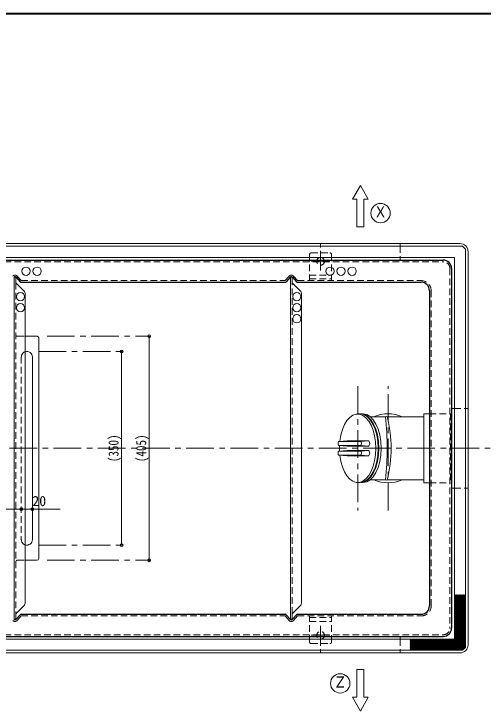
# Model space of a CAD drawing. Units: millimetres at full size, sheet at 1:10; details may follow other scales. Extents: x -2115 to 1935, y -1423 to 1387.
# Drawn here: x -362 to 487, y 127 to 1387 of the extents above; entities that cross this region are included whole.
import ezdxf
from ezdxf.enums import TextEntityAlignment as Align

# ---------------------------------------------------------------- set-up
doc = ezdxf.new("R2010")
doc.units = ezdxf.units.MM
doc.header["$LTSCALE"] = 10
doc.header["$PDMODE"] = 32
doc.header["$PDSIZE"] = 5
doc.linetypes.add('CHAIN1', pattern=[8, 5, -1, 1, -1])
doc.linetypes.add('DASHED1', pattern=[1.8, 1.2, -0.6])
doc.layers.add('0-0____1', color=4, linetype='Continuous', lineweight=9)
doc.styles.add('ＭＳ ゴシック', font='')
doc.styles.get('ＭＳ ゴシック').set_extended_font_data('MS Gothic')

msp = doc.modelspace()

# ---------------------------------------------------------------- linework, layer by layer
at = {"layer": '0-0____1', "color": 1, "lineweight": 40}
msp.add_line((1934.94, 1386.76), (-2115.06, 1386.76), dxfattribs=at)
at = {"layer": '0-0____1'}
for p, q in [((264.94, 1076.76), (250.94, 1051.76)), ((264.94, 1076.76), (278.94, 1051.76)), ((250.94, 1051.76), (258.44, 1051.76)), ((258.44, 1001.76), (258.44, 1051.76)), ((271.44, 1051.76), (278.94, 1051.76)), ((-320.06, 804.26), (-341.56, 804.26)), ((-317.06, 402.26), (-317.06, 801.26)), ((-117.06, 804.26), (-117.06, 399.26)), ((-167.06, 776.76), (-167.06, 426.76)), ((-328.56, 766.76), (-328.56, 436.76)), ((-398.56, 491.76), (-278.56, 491.76)), ((-320.06, 399.26), (-341.56, 399.26)), ((434.94, 317.57), (454.13, 336.76)), ((434.94, 318.98), (452.72, 336.76)), ((434.94, 320.4), (451.3, 336.76)), ((434.94, 321.81), (449.89, 336.76)), ((434.94, 323.22), (448.48, 336.76)), ((434.94, 324.64), (447.06, 336.76)), ((434.94, 326.05), (445.65, 336.76)), ((434.94, 327.47), (444.23, 336.76)), ((434.94, 328.88), (442.82, 336.76)), ((434.94, 330.29), (441.4, 336.76)), ((434.94, 331.71), (439.99, 336.76)), ((434.94, 333.12), (438.58, 336.76)), ((434.94, 334.54), (437.16, 336.76)), ((434.94, 335.95), (435.75, 336.76)), ((434.94, 316.15), (454.94, 336.15)), ((434.94, 314.74), (454.94, 334.74)), ((434.94, 313.32), (454.94, 333.32)), ((434.94, 311.91), (454.94, 331.91)), ((434.94, 310.5), (454.94, 330.5)), ((434.94, 309.08), (454.94, 329.08)), ((434.94, 307.67), (454.94, 327.67)), ((434.94, 306.25), (454.94, 326.25)), ((434.94, 304.84), (454.94, 324.84)), ((434.94, 303.42), (454.94, 323.42)), ((434.94, 302.01), (454.94, 322.01)), ((434.94, 300.6), (454.94, 320.6)), ((434.94, 299.18), (454.94, 319.18)), ((434.94, 297.77), (454.94, 317.77)), ((434.94, 296.35), (454.94, 316.35)), ((434.94, 294.94), (454.94, 314.94)), ((434.94, 293.53), (454.94, 313.53)), ((434.94, 292.11), (454.94, 312.11)), ((434.94, 290.7), (454.94, 310.7)), ((434.94, 289.28), (454.94, 309.28)), ((434.94, 287.87), (454.94, 307.87)), ((434.94, 286.45), (454.94, 306.45)), ((434.94, 285.04), (454.94, 305.04)), ((434.94, 283.63), (454.94, 303.63)), ((434.94, 282.21), (454.94, 302.21)), ((434.94, 280.8), (454.94, 300.8)), ((434.94, 279.38), (454.94, 299.38)), ((434.94, 277.97), (454.94, 297.97)), ((434.94, 276.55), (454.94, 296.55)), ((434.94, 275.14), (454.94, 295.14)), ((434.94, 273.73), (454.94, 293.73)), ((434.94, 272.31), (454.94, 292.31)), ((434.94, 270.9), (454.94, 290.9)), ((434.94, 269.48), (454.94, 289.48)), ((434.94, 268.07), (454.94, 288.07)), ((434.94, 266.66), (454.94, 286.66)), ((434.94, 265.24), (454.94, 285.24)), ((434.94, 263.83), (454.94, 283.83)), ((434.94, 262.41), (454.94, 282.41)), ((434.94, 261), (454.94, 281)), ((434.94, 259.58), (454.94, 279.58)), ((434.94, 258.17), (454.94, 278.17)), ((414.94, 236.76), (454.94, 276.76)), ((416.36, 236.76), (454.94, 275.34)), ((417.77, 236.76), (454.94, 273.93)), ((419.19, 236.76), (454.94, 272.51)), ((420.6, 236.76), (454.94, 271.1)), ((422.01, 236.76), (454.94, 269.68)), ((423.43, 236.76), (454.94, 268.27)), ((424.84, 236.76), (454.94, 266.86)), ((426.26, 236.76), (454.94, 265.44)), ((354.94, 237.57), (374.13, 256.76)), ((354.94, 238.98), (372.72, 256.76)), ((354.94, 240.4), (371.3, 256.76)), ((354.94, 241.81), (369.89, 256.76)), ((354.94, 243.22), (368.48, 256.76)), ((354.94, 244.64), (367.06, 256.76)), ((354.94, 246.05), (365.65, 256.76)), ((354.94, 247.47), (364.23, 256.76)), ((354.94, 248.88), (362.82, 256.76)), ((354.94, 250.29), (361.4, 256.76)), ((354.94, 251.71), (359.99, 256.76)), ((354.94, 253.12), (358.58, 256.76)), ((354.94, 254.54), (357.16, 256.76)), ((354.94, 255.95), (355.75, 256.76)), ((355.55, 236.76), (375.55, 256.76)), ((356.96, 236.76), (376.96, 256.76)), ((358.37, 236.76), (378.37, 256.76)), ((359.79, 236.76), (379.79, 256.76)), ((361.2, 236.76), (381.2, 256.76)), ((362.62, 236.76), (382.62, 256.76)), ((364.03, 236.76), (384.03, 256.76)), ((365.45, 236.76), (385.45, 256.76)), ((366.86, 236.76), (386.86, 256.76)), ((368.27, 236.76), (388.27, 256.76)), ((369.69, 236.76), (389.69, 256.76)), ((371.1, 236.76), (391.1, 256.76)), ((372.52, 236.76), (392.52, 256.76)), ((373.93, 236.76), (393.93, 256.76)), ((375.35, 236.76), (395.35, 256.76)), ((376.76, 236.76), (396.76, 256.76)), ((378.17, 236.76), (398.17, 256.76)), ((379.59, 236.76), (399.59, 256.76)), ((381, 236.76), (401, 256.76)), ((382.42, 236.76), (402.42, 256.76)), ((383.83, 236.76), (403.83, 256.76)), ((385.24, 236.76), (405.24, 256.76)), ((386.66, 236.76), (406.66, 256.76)), ((388.07, 236.76), (408.07, 256.76)), ((389.49, 236.76), (409.49, 256.76)), ((390.9, 236.76), (410.9, 256.76)), ((392.32, 236.76), (412.32, 256.76)), ((393.73, 236.76), (413.73, 256.76)), ((395.14, 236.76), (415.14, 256.76)), ((396.56, 236.76), (416.56, 256.76)), ((397.97, 236.76), (417.97, 256.76)), ((399.39, 236.76), (419.39, 256.76)), ((400.8, 236.76), (420.8, 256.76)), ((402.22, 236.76), (422.22, 256.76)), ((403.63, 236.76), (423.63, 256.76)), ((405.04, 236.76), (425.04, 256.76)), ((406.46, 236.76), (426.46, 256.76)), ((407.87, 236.76), (427.87, 256.76)), ((409.29, 236.76), (429.29, 256.76)), ((410.7, 236.76), (430.7, 256.76)), ((412.11, 236.76), (432.11, 256.76)), ((413.53, 236.76), (433.53, 256.76)), ((427.67, 236.76), (454.94, 264.03)), ((429.09, 236.76), (454.94, 262.61)), ((430.5, 236.76), (454.94, 261.2)), ((431.91, 236.76), (454.94, 259.79)), ((433.33, 236.76), (454.94, 258.37)), ((434.74, 236.76), (454.94, 256.96)), ((436.16, 236.76), (454.94, 255.54)), ((437.57, 236.76), (454.94, 254.13)), ((438.99, 236.76), (454.94, 252.71)), ((440.4, 236.76), (454.94, 251.3)), ((441.81, 236.76), (454.94, 249.89)), ((443.23, 236.76), (454.94, 248.47)), ((444.64, 236.76), (454.94, 247.06)), ((446.06, 236.76), (454.94, 245.64)), ((447.47, 236.76), (454.94, 244.23)), ((448.88, 236.76), (454.94, 242.81)), ((271.44, 201.76), (271.44, 151.76)), ((258.44, 151.76), (250.94, 151.76)), ((264.94, 126.76), (250.94, 151.76)), ((264.94, 126.76), (278.94, 151.76)), ((278.94, 151.76), (271.44, 151.76))]:
    msp.add_line(p, q, dxfattribs=at)
at = {"layer": '0-0____1', "color": 7, "lineweight": 18}
for p, q in [((-1165.06, 971.76), (444.94, 971.76)), ((192.94, 966.76), (192.94, 971.76)), ((336.94, 966.76), (336.94, 971.76)), ((449.94, 966.76), (-1170.06, 966.76)), ((449.94, 966.76), (454.94, 961.76)), ((454.94, 961.76), (454.94, 241.76)), ((-1155.06, 946.76), (434.94, 946.76)), ((192.94, 941.76), (192.94, 946.76)), ((336.94, 941.76), (336.94, 946.76)), ((434.94, 946.76), (434.94, 256.76)), ((459.94, 956.76), (459.94, 246.76)), ((-361.56, 910.76), (-358.56, 910.76)), ((-361.56, 292.76), (-361.56, 910.76)), ((-358.56, 900.76), (-358.56, 910.76)), ((138.44, 910.76), (141.44, 910.76)), ((138.44, 292.76), (138.44, 910.76)), ((141.44, 900.76), (141.44, 910.76)), ((-343.02, 885.22), (-358.56, 900.76)), ((156.98, 885.22), (141.44, 900.76)), ((-341.56, 321.83), (-341.56, 881.69)), ((158.44, 881.69), (158.44, 321.83)), ((434.94, 673.76), (429.94, 673.76)), ((459.94, 673.76), (454.94, 673.76)), ((260.07, 663.76), (264.36, 663.76)), ((265.63, 663.76), (269.87, 663.76)), ((310.28, 658.76), (282.78, 658.76)), ((379.94, 658.76), (313.37, 658.76)), ((379.94, 664.26), (389.94, 664.26)), ((379.94, 664.26), (379.94, 539.26)), ((240.73, 615.26), (226.21, 614.26)), ((226.21, 614.26), (265.1, 614.26)), ((226.21, 606.76), (265.1, 606.76)), ((240.73, 605.76), (226.21, 606.76)), ((240.73, 615.26), (279.41, 615.26)), ((240.73, 605.76), (279.41, 605.76)), ((265.1, 614.26), (279.41, 615.26)), ((279.41, 605.76), (265.1, 606.76)), ((240.73, 597.76), (226.21, 596.76)), ((226.21, 596.76), (265.1, 596.76)), ((240.73, 597.76), (279.41, 597.76)), ((279.41, 597.76), (265.1, 596.76)), ((226.21, 589.26), (265.1, 589.26)), ((240.73, 588.26), (226.21, 589.26)), ((240.73, 588.26), (279.41, 588.26)), ((265.1, 589.26), (279.41, 588.26)), ((310.28, 544.76), (282.78, 544.76)), ((379.94, 544.76), (313.37, 544.76)), ((260.07, 539.76), (264.36, 539.76)), ((265.63, 539.76), (269.87, 539.76)), ((379.94, 539.26), (389.94, 539.26)), ((434.94, 529.76), (429.94, 529.76)), ((459.94, 529.76), (454.94, 529.76)), ((-343.02, 318.3), (-358.56, 302.76)), ((156.98, 318.3), (141.44, 302.76)), ((-358.56, 302.76), (-358.56, 292.76)), ((141.44, 302.76), (141.44, 292.76)), ((-361.56, 292.76), (-358.56, 292.76)), ((138.44, 292.76), (141.44, 292.76)), ((-1155.06, 256.76), (434.94, 256.76)), ((192.94, 256.76), (192.94, 261.76)), ((336.94, 256.76), (336.94, 261.76)), ((449.94, 236.76), (454.94, 241.76)), ((449.94, 236.76), (-1170.06, 236.76)), ((-1165.06, 231.76), (444.94, 231.76)), ((192.94, 231.76), (192.94, 236.76)), ((336.94, 231.76), (336.94, 236.76))]:
    msp.add_line(p, q, dxfattribs=at)
at = {"layer": '0-0____1', "linetype": 'DASHED1'}
for p, q in [((192.94, 946.76), (192.94, 966.76)), ((336.94, 966.76), (336.94, 946.76)), ((172.94, 951.76), (172.94, 904.76)), ((175.94, 954.76), (209.94, 954.76)), ((212.94, 951.76), (212.94, 904.76)), ((172.94, 914.76), (212.94, 914.76)), ((172.94, 907.96), (212.94, 907.96)), ((-358.56, 900.76), (-358.56, 302.76)), ((141.44, 302.76), (141.44, 900.76)), ((-355.56, 804.26), (-341.56, 804.26)), ((-348.56, 766.76), (-348.56, 436.76)), ((434.94, 673.76), (454.94, 673.76)), ((389.94, 539.26), (427.94, 539.26)), ((434.94, 529.76), (454.94, 529.76)), ((-355.56, 399.26), (-341.56, 399.26)), ((172.94, 251.76), (172.94, 298.76)), ((172.94, 295.56), (212.94, 295.56)), ((212.94, 251.76), (212.94, 298.76)), ((172.94, 288.76), (212.94, 288.76)), ((192.94, 256.76), (192.94, 236.76)), ((336.94, 256.76), (336.94, 236.76)), ((175.94, 248.76), (209.94, 248.76))]:
    msp.add_line(p, q, dxfattribs=at)
at = {"layer": '0-0____1', "linetype": 'CHAIN1'}
for p, q in [((192.94, 956.76), (192.94, 922.76)), ((209.94, 939.76), (175.94, 939.76)), ((-302.06, 804.26), (-117.06, 804.26)), ((-317.38, 776.76), (-167.06, 776.76)), ((260.07, 714.26), (260.07, 489.26)), ((314.94, 489.26), (314.94, 714.26)), ((-1330.06, 601.76), (609.94, 601.76)), ((-317.38, 426.76), (-167.06, 426.76)), ((-302.06, 399.26), (-117.06, 399.26)), ((192.94, 246.76), (192.94, 280.76)), ((209.94, 263.76), (175.94, 263.76))]:
    msp.add_line(p, q, dxfattribs=at)
at = {"layer": '0-0____1', "color": 5, "lineweight": 25}
for p, q in [((-1135.06, 941.76), (414.94, 941.76)), ((429.94, 926.76), (429.94, 276.76)), ((-358.18, 910.91), (-350.9, 902.61)), ((138.06, 910.91), (130.78, 902.61)), ((141.82, 910.91), (149.1, 902.61)), ((-349.02, 901.76), (128.9, 901.76)), ((150.98, 901.76), (374.94, 901.76)), ((389.94, 886.76), (389.94, 316.76)), ((-358.18, 292.61), (-350.9, 300.91)), ((-349.02, 301.76), (128.9, 301.76)), ((138.06, 292.61), (130.78, 300.91)), ((141.82, 292.61), (149.1, 300.91)), ((150.98, 301.76), (374.94, 301.76)), ((-1135.06, 261.76), (414.94, 261.76))]:
    msp.add_line(p, q, dxfattribs=at)
at = {"layer": '0-0____1', "color": 7, "linetype": 'DASHED1', "lineweight": 18}
for p, q in [((-1135.06, 938.76), (414.94, 938.76)), ((426.94, 926.76), (426.94, 276.76)), ((-355.93, 912.89), (-348.8, 904.76)), ((135.8, 912.89), (128.68, 904.76)), ((144.07, 912.89), (151.2, 904.76)), ((-348.8, 904.76), (128.68, 904.76)), ((151.2, 904.76), (374.94, 904.76)), ((392.94, 886.76), (392.94, 316.76)), ((-355.93, 290.63), (-348.8, 298.76)), ((-348.8, 298.76), (128.68, 298.76)), ((135.8, 290.63), (128.68, 298.76)), ((144.07, 290.63), (151.2, 298.76)), ((151.2, 298.76), (374.94, 298.76)), ((-1135.06, 264.76), (414.94, 264.76))]:
    msp.add_line(p, q, dxfattribs=at)
at = {"layer": '0-0____1'}
for points in [[(258.44, 1001.76), (271.44, 1001.76), (271.44, 1051.76)], [(271.44, 201.76), (258.44, 201.76), (258.44, 151.76)]]:
    msp.add_lwpolyline(points, dxfattribs=at)
at = {"layer": '0-0____1', "linetype": 'DASHED1'}
msp.add_lwpolyline([(389.94, 664.26), (427.94, 664.26), (427.94, 539.26)], dxfattribs=at)
at = {"layer": '0-0____1', "color": 7, "lineweight": 18}
for centre in [(301.44, 1026.76), (228.44, 176.76)]:
    msp.add_circle(centre, 17.5, dxfattribs=at)
at = {"layer": '0-0____1', "linetype": 'DASHED1'}
for centre in [(192.94, 939.76), (192.94, 263.76)]:
    msp.add_circle(centre, 7, dxfattribs=at)
at = {"layer": '0-0____1'}
for centre in [(-340.06, 921.76), (-320.06, 921.76), (209.94, 921.76), (229.94, 921.76), (249.94, 921.76), (-350.06, 875.76), (149.94, 875.76), (-350.06, 855.76), (149.94, 855.76), (149.94, 835.76)]:
    msp.add_circle(centre, 7.5, dxfattribs=at)
at = {"layer": '0-0____1', "color": 7, "lineweight": 18}
for centre, radius, start, end in [((444.94, 956.76), 15, 0, 90), ((-346.56, 881.69), 5, 0, 45), ((153.44, 881.69), 5, 0, 45), ((311.83, 656.65), 2.62, 53.82892, 126.17108), ((-190.88, 601.76), 504.4, 353.51136, 6.48864), ((89.46, 601.76), 231.05, 345.71769, 14.28231), ((311.83, 546.87), 2.62, 233.82892, 306.17108), ((-346.56, 321.83), 5, 315, 0), ((153.44, 321.83), 5, 315, 0), ((444.94, 246.76), 15, 270, 0)]:
    msp.add_arc(centre, radius, start, end, dxfattribs=at)
at = {"layer": '0-0____1', "linetype": 'DASHED1'}
for centre, radius, start, end in [((175.94, 951.76), 3, 90, 180), ((209.94, 951.76), 3, 0, 90), ((-355.56, 807.26), 3, 180, 270), ((-338.56, 766.76), 10, 107.4576, 180), ((-338.56, 436.76), 10, 180, 252.5424), ((-355.56, 396.26), 3, 90, 180), ((175.94, 251.76), 3, 180, 270), ((209.94, 251.76), 3, 270, 0)]:
    msp.add_arc(centre, radius, start, end, dxfattribs=at)
at = {"layer": '0-0____1', "color": 5, "lineweight": 25}
for centre, radius, start, end in [((414.94, 926.76), 15, 0, 90), ((-360.06, 909.26), 2.5, 41.25117, 138.74883), ((139.94, 909.26), 2.5, 41.25117, 138.74883), ((-349.02, 904.26), 2.5, 221.25117, 270), ((128.9, 904.26), 2.5, 270, 318.74883), ((150.98, 904.26), 2.5, 221.25117, 270), ((374.94, 886.76), 15, 0, 90), ((374.94, 316.76), 15, 270, 0), ((-360.06, 294.26), 2.5, 221.25117, 318.74883), ((-349.02, 299.26), 2.5, 90, 138.74883), ((128.9, 299.26), 2.5, 41.25117, 90), ((139.94, 294.26), 2.5, 221.25117, 318.74883), ((150.98, 299.26), 2.5, 90, 138.74883), ((414.94, 276.76), 15, 270, 0)]:
    msp.add_arc(centre, radius, start, end, dxfattribs=at)
at = {"layer": '0-0____1', "color": 7, "linetype": 'DASHED1', "lineweight": 18}
for centre, radius, start, end in [((414.94, 926.76), 12, 0, 90), ((-360.06, 909.26), 5.5, 41.25117, 138.74883), ((139.94, 909.26), 5.5, 41.25117, 138.74883), ((374.94, 886.76), 18, 0, 90), ((374.94, 316.76), 18, 270, 0), ((-360.06, 294.26), 5.5, 221.25117, 318.74883), ((139.94, 294.26), 5.5, 221.25117, 318.74883), ((414.94, 276.76), 12, 270, 0)]:
    msp.add_arc(centre, radius, start, end, dxfattribs=at)
at = {"layer": '0-0____1'}
for centre, radius, start, end in [((-320.06, 801.26), 3, 0, 90), ((-338.56, 766.76), 10, 0, 107.4576), ((314.94, 601.76), 62.5, 65.78322, 114.21678), ((314.94, 601.76), 62.5, 245.78322, 294.21678), ((-338.56, 436.76), 10, 252.5424, 0), ((-320.06, 402.26), 3, 270, 0)]:
    msp.add_arc(centre, radius, start, end, dxfattribs=at)
at = {"layer": '0-0____1', "color": 7, "lineweight": 18}
for centre, major_axis, ratio, start_param, end_param in [((260.07, 601.76), (0, 62), 0.529101, 1.7757825, 7.6489955), ((264.36, 601.76), (0, 62), 0.529101, 3.1415927, 6.2831853), ((265.63, 601.76), (0, 62), 0.529101, 3.1415927, 6.2831853), ((269.87, 601.76), (0, 62), 0.529101, 3.1415927, 6.2831853), ((226.21, 610.51), (0, 3.75), 0.465116, 0, 3.1415927), ((260.07, 601.76), (0, 62), 0.529101, 1.4913605, 1.6502322), ((265.1, 610.51), (0, 3.75), 0.465116, 3.1415927, 6.2831853), ((279.41, 610.51), (0, 4.75), 0.5, 3.1415927, 6.2831853), ((226.21, 593.01), (0, -3.75), 0.465116, 3.1415927, 6.2831853), ((265.1, 593.01), (0, 3.75), 0.465116, 3.1415927, 6.2831853), ((279.41, 593.01), (0, 4.75), 0.5, 3.1415927, 6.2831853)]:
    msp.add_ellipse(centre, major_axis=major_axis, ratio=ratio, start_param=start_param, end_param=end_param, dxfattribs=at)
at = {"layer": '0-0____1', "color": 1}
for p in [(-117.06, 804.26), (-167.06, 776.76), (-348.56, 491.76), (-328.56, 491.76), (-167.06, 426.76), (-117.06, 399.26)]:
    msp.add_point(p, dxfattribs=at)

# ---------------------------------------------------------------- texts
at = {"layer": '0-0____1', "color": 7, "style": 'ＭＳ ゴシック', "width": 0.9}
for s, p in [('Ｘ', (288.94, 1013.01)), ('Ｚ', (215.94, 163.01))]:
    msp.add_text(s, height=20.16, dxfattribs=at).set_placement(p, align=Align.BOTTOM_LEFT)
at = {"layer": '0-0____1', "color": 7, "style": 'ＭＳ ゴシック', "width": 0.8}
for s, p in [('(350)', (-167.06, 576.76)), ('(405)', (-117.06, 576.76))]:
    msp.add_text(s, height=18.33, rotation=90, dxfattribs=at).set_placement(p, align=Align.BOTTOM_LEFT)
at = {"layer": '0-0____1', "color": 7, "style": 'ＭＳ ゴシック'}
msp.add_text('20', height=18.33, dxfattribs=at).set_placement((-328.56, 491.76), align=Align.BOTTOM_LEFT)

doc.saveas('drawing.dxf')
